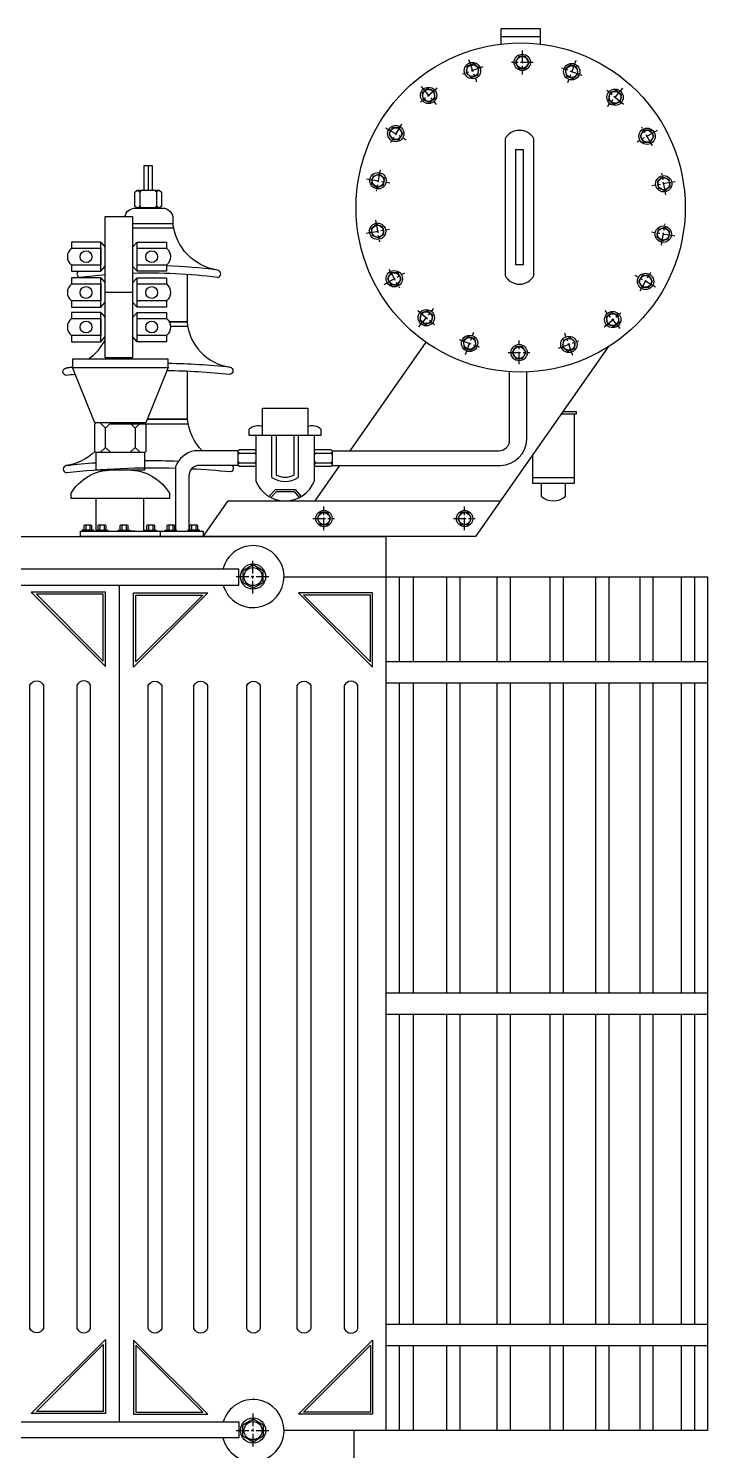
# Model space of a CAD drawing. Header units: millimetres. Extents: x 20927 to 53748, y 38421 to 54891.
# Drawn here: x 45571 to 46427, y 39321 to 41114 of the extents above; entities that cross this region are included whole.
import ezdxf

# ---------------------------------------------------------------- set-up
doc = ezdxf.new("R2010")
doc.units = ezdxf.units.MM
doc.linetypes.add('CENTERX2', pattern=[101.6, 63.5, -12.7, 12.7, -12.7])
doc.layers.add('DETAIL', color=4, linetype='Continuous')
doc.layers.add('TRANS', color=2, linetype='Continuous')

msp = doc.modelspace()

# ---------------------------------------------------------------- linework, layer by layer
at = {"layer": 'DETAIL', "color": 241, "ltscale": 0.25}
for p, q in [((46167.1, 41103.6), (46216.6, 41103.6)), ((45722.2, 40940.9), (45722.2, 40909.9)), ((45711.5, 40907.2), (45711.5, 40889.8)), ((45732.9, 40907.2), (45732.9, 40889.8)), ((45708.3, 40836.5), (45745.2, 40836.5)), ((45708.3, 40815.4), (45708.3, 40836.5)), ((45745.2, 40815.4), (45708.3, 40815.4)), ((45708.3, 40791.5), (45745.2, 40791.5)), ((45708.3, 40770.3), (45708.3, 40791.5)), ((45745.2, 40770.3), (45708.3, 40770.3)), ((45708.3, 40747.9), (45745.2, 40747.9)), ((45708.3, 40726.7), (45708.3, 40747.9)), ((45745.2, 40726.7), (45708.3, 40726.7)), ((45668.4, 40610), (45661.7, 40616.6)), ((45705.8, 40610), (45712.5, 40616.6)), ((45878.2, 40547.6), (45878.2, 40600.5)), ((45911.5, 40600.5), (45911.5, 40547.6)), ((45856.5, 40578.1), (45858, 40579.6)), ((45952.6, 40578.1), (45954.1, 40579.6)), ((45837.2, 40578.1), (45835.7, 40576.6)), ((45837.2, 40566.1), (45835.7, 40564.6)), ((45856.5, 40566.1), (45858, 40564.6)), ((45933.2, 40578.1), (45931.7, 40576.6)), ((45933.2, 40566.1), (45931.7, 40564.6)), ((45952.6, 40566.1), (45954.1, 40564.6)), ((46259.1, 40547.4), (46207, 40547.4)), ((45643.4, 40487.3), (45644.1, 40488)), ((45643.4, 40482), (45644.1, 40481.4)), ((45648.8, 40487.3), (45648.1, 40488)), ((45648.8, 40482), (45648.1, 40481.4)), ((45661.3, 40487.3), (45661.3, 40482)), ((45666.6, 40487.3), (45666.6, 40482)), ((45689.2, 40487.3), (45689.9, 40488)), ((45689.2, 40482), (45689.9, 40481.4)), ((45694.5, 40487.3), (45693.9, 40488)), ((45694.5, 40482), (45693.9, 40481.4)), ((45722.7, 40487.3), (45723.4, 40488)), ((45722.7, 40482), (45723.4, 40481.4)), ((45728, 40487.3), (45727.4, 40488)), ((45728, 40482), (45727.4, 40481.4)), ((45748.1, 40487.3), (45748.8, 40488)), ((45748.1, 40482), (45748.8, 40481.4)), ((45753.5, 40487.3), (45752.8, 40488)), ((45753.5, 40482), (45752.8, 40481.4)), ((45776.9, 40487.3), (45776.9, 40482)), ((45782.2, 40487.3), (45782.2, 40482))]:
    msp.add_line(p, q, dxfattribs=at)
at = {"layer": 'DETAIL', "color": 241, "linetype": 'CENTERX2', "ltscale": 0.25}
for p, q in [((46193.8, 41085.6), (46193.8, 41055.6)), ((46144.2, 41065.2), (46118.4, 41055.8)), ((46126, 41074.3), (46136.3, 41046.2)), ((46207.7, 41070.8), (46180.3, 41070.8)), ((46269.3, 41054.3), (46243.5, 41063.7)), ((46261.2, 41073), (46251, 41044.9)), ((46086.4, 41038.2), (46065.4, 41020.6)), ((46066.3, 41040.6), (46085.5, 41017.6)), ((46321.6, 41017.8), (46300.6, 41035.4)), ((46320.4, 41038.1), (46301.1, 41015.2)), ((46041.4, 40993.1), (46027.7, 40969.4)), ((46021.6, 40988.4), (46047.5, 40973.4)), ((46364, 40985.1), (46338.1, 40970.1)), ((46358.2, 40965.6), (46344.5, 40989.3)), ((45997.5, 40924.1), (46027, 40918.9)), ((46014.5, 40935.3), (46009.7, 40908.3)), ((46386.8, 40920.3), (46357.4, 40915.1)), ((46374.7, 40904), (46369.9, 40931)), ((46009, 40871.8), (46013.7, 40844.8)), ((46369.2, 40840.5), (46374, 40867.5)), ((45996.9, 40855.5), (46026.3, 40860.7)), ((46386.1, 40851.7), (46356.7, 40856.9)), ((46019.7, 40790.7), (46045.6, 40805.7)), ((46025.5, 40810.2), (46039.2, 40786.5)), ((46362, 40787.4), (46336.1, 40802.4)), ((46342.3, 40782.7), (46356, 40806.5)), ((46062.1, 40758), (46083.1, 40740.4)), ((46063.3, 40737.7), (46082.5, 40760.6)), ((46317.4, 40735.3), (46298.2, 40758.2)), ((46297.2, 40737.6), (46318.2, 40755.2)), ((46122.4, 40702.8), (46132.7, 40730.9)), ((46257.6, 40701.5), (46247.4, 40729.6)), ((46114.3, 40721.5), (46140.1, 40712.1)), ((46175.9, 40705), (46203.4, 40705)), ((46189.9, 40690.3), (46189.9, 40720.2)), ((46239.4, 40710.6), (46265.2, 40720)), ((45943.8, 40481.2), (45943.8, 40511.1)), ((46121.2, 40481.2), (46121.2, 40511.1)), ((45929.8, 40495.9), (45957.2, 40495.9)), ((46107.2, 40495.9), (46134.6, 40495.9)), ((45854.1, 40401.4), (45854.1, 40445.2)), ((45833.1, 40422.7), (45875.6, 40422.7)), ((45854.1, 39367.8), (45854.1, 39324)), ((45833.1, 39346.5), (45875.6, 39346.5))]:
    msp.add_line(p, q, dxfattribs=at)
at = {"layer": 'DETAIL', "ltscale": 0.25}
for p, q in [((45662.4, 40844.4), (45668.1, 40838)), ((45708.3, 40844.4), (45702.6, 40838)), ((45662.4, 40807.5), (45668.1, 40813.8)), ((45708.3, 40807.5), (45702.6, 40813.8)), ((45662.4, 40799.3), (45668.1, 40793)), ((45708.3, 40799.3), (45702.6, 40793)), ((45702.6, 40780.9), (45668.1, 40780.9)), ((45662.4, 40762.4), (45668.1, 40768.8)), ((45708.3, 40762.4), (45702.6, 40768.8)), ((45662.4, 40755.7), (45668.1, 40749.4)), ((45708.3, 40755.7), (45702.6, 40749.4)), ((45662.4, 40718.8), (45668.1, 40725.2)), ((45708.3, 40718.8), (45702.6, 40725.2)), ((45976.9, 40581.3), (46072.7, 40718)), ((45932.7, 40518.1), (45964, 40562.8)), ((45674, 40558), (45674, 40557)), ((45656.2, 40521.2), (45656.2, 40480.4)), ((45716.3, 40521.2), (45716.3, 40480.4)), ((46038.9, 40315.6), (46038.9, 40422.5)), ((46056.1, 40422.5), (46056.1, 40315.6)), ((46098.2, 40422.5), (46098.2, 40315.6)), ((46115.5, 40315.6), (46115.5, 40422.5)), ((46161.9, 40422.5), (46161.9, 40315.6)), ((46179.1, 40315.6), (46179.1, 40422.5)), ((46228.5, 40422.5), (46228.5, 40315.6)), ((46245.7, 40315.6), (46245.7, 40422.5)), ((46286.3, 40422.5), (46286.3, 40315.6)), ((46303.5, 40315.6), (46303.5, 40422.5)), ((46341.9, 40422.5), (46341.9, 40315.6)), ((46359.1, 40315.6), (46359.1, 40422.5)), ((46394.1, 40422.5), (46394.1, 40315.6)), ((46411.3, 40315.6), (46411.3, 40422.5)), ((46021.9, 40315.6), (46427.5, 40315.6)), ((46021.9, 40288.8), (46427.5, 40288.8)), ((46038.9, 39898), (46038.9, 40288.8)), ((46056.1, 40288.8), (46056.1, 39898)), ((46098.2, 40288.8), (46098.2, 39898)), ((46115.5, 39898), (46115.5, 40288.8)), ((46161.9, 40288.8), (46161.9, 39898)), ((46179.1, 39898), (46179.1, 40288.8)), ((46228.5, 40288.8), (46228.5, 39898)), ((46245.7, 39898), (46245.7, 40288.8)), ((46286.3, 40288.8), (46286.3, 39898)), ((46303.5, 39898), (46303.5, 40288.8)), ((46341.9, 40288.8), (46341.9, 39898)), ((46359.1, 39898), (46359.1, 40288.8)), ((46394.1, 40288.8), (46394.1, 39898)), ((46411.3, 39898), (46411.3, 40288.8)), ((46021.9, 39898), (46427.5, 39898)), ((46021.9, 39871.2), (46427.5, 39871.2)), ((46038.9, 39480.4), (46038.9, 39871.2)), ((46056.1, 39871.2), (46056.1, 39480.4)), ((46098.2, 39871.2), (46098.2, 39480.4)), ((46115.5, 39480.4), (46115.5, 39871.2)), ((46161.9, 39871.2), (46161.9, 39480.4)), ((46179.1, 39480.4), (46179.1, 39871.2)), ((46228.5, 39871.2), (46228.5, 39480.4)), ((46245.7, 39480.4), (46245.7, 39871.2)), ((46286.3, 39871.2), (46286.3, 39480.4)), ((46303.5, 39480.4), (46303.5, 39871.2)), ((46341.9, 39871.2), (46341.9, 39480.4)), ((46359.1, 39480.4), (46359.1, 39871.2)), ((46394.1, 39871.2), (46394.1, 39480.4)), ((46411.3, 39480.4), (46411.3, 39871.2)), ((46021.9, 39480.4), (46427.5, 39480.4)), ((46021.9, 39453.6), (46427.5, 39453.6)), ((46038.9, 39346.7), (46038.9, 39453.6)), ((46056.1, 39453.6), (46056.1, 39346.7)), ((46098.2, 39453.6), (46098.2, 39346.7)), ((46115.5, 39346.7), (46115.5, 39453.6)), ((46161.9, 39453.6), (46161.9, 39346.7)), ((46179.1, 39346.7), (46179.1, 39453.6)), ((46228.5, 39453.6), (46228.5, 39346.7)), ((46245.7, 39346.7), (46245.7, 39453.6)), ((46286.3, 39453.6), (46286.3, 39346.7)), ((46303.5, 39346.7), (46303.5, 39453.6)), ((46341.9, 39453.6), (46341.9, 39346.7)), ((46359.1, 39346.7), (46359.1, 39453.6)), ((46394.1, 39453.6), (46394.1, 39346.7)), ((46411.3, 39346.7), (46411.3, 39453.6))]:
    msp.add_line(p, q, dxfattribs=at)
at = {"layer": 'DETAIL', "color": 241, "ltscale": 0.25}
for points in [[(46167.1, 41093.9), (46167.1, 41113.6), (46216.6, 41113.6), (46216.6, 41093.9)], [(45708.8, 40909.9), (45711.5, 40907.2), (45714.2, 40909.9)], [(45735.6, 40909.9), (45732.9, 40907.2), (45730.2, 40909.9)], [(45708.8, 40887.2), (45711.5, 40889.8), (45714.2, 40887.2)], [(45735.6, 40887.2), (45732.9, 40889.8), (45730.2, 40887.2)], [(45754.4, 40861.7), (45702.6, 40861.7)], [(45750.4, 40738.2), (45772.2, 40738.2)], [(45866.4, 40600.5), (45866.4, 40635.2), (45923.4, 40635.2), (45923.4, 40600.5)], [(45668.4, 40585.6), (45668.4, 40610), (45675, 40616.6)], [(45674.4, 40615.4), (45772.7, 40615.4)], [(45699.1, 40616.6), (45705.8, 40610), (45705.8, 40585.6)], [(46259.1, 40627.9), (46259.1, 40539.9), (46207, 40539.9), (46207, 40576.2)], [(46243.2, 40627.9), (46262.2, 40627.9), (46262.2, 40630.5), (46245, 40630.5)], [(45661.7, 40579), (45668.4, 40585.6), (45675, 40579)], [(45712.5, 40579), (45705.8, 40585.6), (45699.1, 40579)], [(45858, 40562.8), (45856.5, 40561.3), (45837.2, 40561.3), (45835.7, 40562.8), (45835.7, 40581.3), (45837.2, 40582.8), (45856.5, 40582.8), (45858, 40581.3)], [(45835.7, 40579.6), (45837.2, 40578.1), (45856.5, 40578.1), (45858, 40576.6)], [(45931.7, 40581.3), (45933.2, 40582.8), (45952.6, 40582.8), (45954.1, 40581.3), (45954.1, 40562.8), (45952.6, 40561.3), (45933.2, 40561.3), (45931.7, 40562.8)], [(45931.7, 40579.6), (45933.2, 40578.1), (45952.6, 40578.1), (45954.1, 40576.6)], [(45835.7, 40567.6), (45837.2, 40566.1), (45856.5, 40566.1), (45858, 40567.6)], [(45931.7, 40567.6), (45933.2, 40566.1), (45952.6, 40566.1), (45954.1, 40567.6)], [(45874.4, 40523.8), (45882.7, 40532.7), (45907.6, 40532.7), (45915.2, 40523.7)], [(45876.3, 40522), (45883.8, 40530), (45906.4, 40530), (45913.2, 40522)], [(45642, 40481.4), (45641.3, 40482), (45641.3, 40487.3), (45642, 40488), (45650.2, 40488), (45650.9, 40487.3), (45650.9, 40482), (45650.2, 40481.4)], [(45642.8, 40488), (45643.4, 40487.3), (45643.4, 40482), (45642.8, 40481.4)], [(45649.4, 40488), (45648.8, 40487.3), (45648.8, 40482), (45649.4, 40481.4)], [(45659.8, 40481.4), (45659.2, 40482), (45659.2, 40487.3), (45659.8, 40488), (45668, 40488), (45668.7, 40487.3), (45668.7, 40482), (45668, 40481.4)], [(45660.6, 40488), (45661.3, 40487.3), (45661.9, 40488)], [(45660.6, 40481.4), (45661.3, 40482), (45661.9, 40481.4)], [(45667.3, 40488), (45666.6, 40487.3), (45665.9, 40488)], [(45667.3, 40481.4), (45666.6, 40482), (45665.9, 40481.4)], [(45687.8, 40481.4), (45687.1, 40482), (45687.1, 40487.3), (45687.8, 40488), (45696, 40488), (45696.6, 40487.3), (45696.6, 40482), (45696, 40481.4)], [(45688.5, 40488), (45689.2, 40487.3), (45689.2, 40482), (45688.5, 40481.4)], [(45695.2, 40488), (45694.5, 40487.3), (45694.5, 40482), (45695.2, 40481.4)], [(45721.3, 40481.4), (45720.6, 40482), (45720.6, 40487.3), (45721.3, 40488), (45729.5, 40488), (45730.1, 40487.3), (45730.1, 40482), (45729.5, 40481.4)], [(45722, 40488), (45722.7, 40487.3), (45722.7, 40482), (45722, 40481.4)], [(45728.7, 40488), (45728, 40487.3), (45728, 40482), (45728.7, 40481.4)], [(45746.7, 40481.4), (45746, 40482), (45746, 40487.3), (45746.7, 40488), (45754.9, 40488), (45755.6, 40487.3), (45755.6, 40482), (45754.9, 40481.4)], [(45747.5, 40488), (45748.1, 40487.3), (45748.1, 40482), (45747.5, 40481.4)], [(45754.1, 40488), (45753.5, 40487.3), (45753.5, 40482), (45754.1, 40481.4)], [(45775.5, 40481.4), (45774.8, 40482), (45774.8, 40487.3), (45775.5, 40488), (45783.7, 40488), (45784.3, 40487.3), (45784.3, 40482), (45783.7, 40481.4)], [(45776.2, 40488), (45776.9, 40487.3), (45777.6, 40488)], [(45776.2, 40481.4), (45776.9, 40482), (45777.6, 40481.4)], [(45782.9, 40488), (45782.2, 40487.3), (45781.6, 40488)], [(45782.9, 40481.4), (45782.2, 40482), (45781.6, 40481.4)]]:
    msp.add_lwpolyline(points, dxfattribs=at)
for points in [[(46124.5, 41066), (46123, 41057.5), (46129.6, 41051.9), (46137.7, 41054.9), (46139.2, 41063.4), (46132.6, 41068.9)], [(46189.4, 41078.3), (46185.1, 41070.8), (46189.4, 41063.3), (46198.1, 41063.3), (46202.4, 41070.8), (46198.1, 41078.3)], [(46254.7, 41067.6), (46248.1, 41062.1), (46249.6, 41053.5), (46257.7, 41050.6), (46264.3, 41056.2), (46262.8, 41064.7)], [(46067.6, 41032.2), (46069.1, 41023.7), (46077.2, 41020.7), (46083.9, 41026.3), (46082.4, 41034.8), (46074.2, 41037.8)], [(46312.4, 41035.3), (46304.2, 41032.3), (46302.7, 41023.8), (46309.4, 41018.3), (46317.5, 41021.2), (46319, 41029.7)], [(46025.7, 40981), (46030.1, 40973.5), (46038.7, 40973.5), (46043.1, 40981), (46038.7, 40988.5), (46030.1, 40988.5)], [(46355.5, 40985.2), (46346.9, 40985.2), (46342.5, 40977.7), (46346.9, 40970.2), (46355.5, 40970.2), (46359.8, 40977.7)], [(46003.9, 40918.6), (46010.5, 40913), (46018.7, 40916), (46020.2, 40924.5), (46013.6, 40930.1), (46005.4, 40927.1)], [(46378.9, 40923.3), (46370.8, 40926.3), (46364.2, 40920.7), (46365.7, 40912.2), (46373.8, 40909.2), (46380.4, 40914.8)], [(46004.8, 40852.5), (46012.9, 40849.5), (46019.5, 40855.1), (46018, 40863.6), (46009.9, 40866.6), (46003.3, 40861)], [(46379.7, 40857.2), (46373.1, 40862.8), (46365, 40859.8), (46363.5, 40851.3), (46370.1, 40845.7), (46378.2, 40848.7)], [(46028.2, 40790.6), (46036.8, 40790.6), (46041.1, 40798.1), (46036.8, 40805.6), (46028.2, 40805.6), (46023.8, 40798.1)], [(46357.9, 40794.8), (46353.6, 40802.3), (46344.9, 40802.3), (46340.6, 40794.8), (46344.9, 40787.3), (46353.6, 40787.3)], [(46071.3, 40740.5), (46079.4, 40743.5), (46080.9, 40752), (46074.3, 40757.6), (46066.2, 40754.6), (46064.7, 40746.1)], [(46316.1, 40743.6), (46314.6, 40752.1), (46306.4, 40755.1), (46299.8, 40749.5), (46301.3, 40741), (46309.4, 40738)], [(46129, 40708.2), (46135.6, 40713.7), (46134.1, 40722.3), (46126, 40725.2), (46119.3, 40719.7), (46120.8, 40711.1)], [(46259.2, 40709.8), (46260.7, 40718.3), (46254.1, 40723.9), (46246, 40720.9), (46244.4, 40712.4), (46251.1, 40706.9)], [(46194.2, 40697.5), (46198.6, 40705), (46194.2, 40712.5), (46185.6, 40712.5), (46181.3, 40705), (46185.6, 40697.5)], [(45948.1, 40488.4), (45952.4, 40495.9), (45948.1, 40503.4), (45939.4, 40503.4), (45935.1, 40495.9), (45939.4, 40488.4)], [(46125.5, 40488.4), (46129.8, 40495.9), (46125.5, 40503.4), (46116.8, 40503.4), (46112.5, 40495.9), (46116.8, 40488.4)], [(45854.4, 40408.1), (45867.1, 40415.4), (45867.1, 40430.1), (45854.4, 40437.4), (45841.7, 40430.1), (45841.7, 40415.4)], [(45665.6, 40400.4), (45581.2, 40400.4), (45665.6, 40316)], [(45706.6, 40399.5), (45791, 40399.5), (45706.6, 40315.1)], [(46002.5, 40399.5), (45918.1, 40399.5), (46002.5, 40315.1)], [(45665.6, 39370.5), (45581.2, 39370.5), (45665.6, 39454.9)], [(45706.6, 39369.7), (45791, 39369.7), (45706.6, 39454.1)], [(46002.5, 39369.7), (45918.1, 39369.7), (46002.5, 39454.1)], [(45854.4, 39361.1), (45867.1, 39353.8), (45867.1, 39339.2), (45854.4, 39331.8), (45841.7, 39339.2), (45841.7, 39353.8)]]:
    msp.add_lwpolyline(points, close=True, dxfattribs=at)
at = {"layer": 'DETAIL', "ltscale": 0.25}
for points in [[(46208.5, 40974.4, 0.592538), (46172.2, 40974.4), (46172.2, 40802, 0.592538), (46208.5, 40802)], [(45745.2, 40815.4), (45745.2, 40807.5), (45708.3, 40807.5), (45708.3, 40844.4), (45745.2, 40844.4), (45745.2, 40836.5, -0.489677)], [(45745.2, 40770.3), (45745.2, 40762.4), (45708.3, 40762.4), (45708.3, 40799.3), (45745.2, 40799.3), (45745.2, 40791.5, -0.489677)], [(45745.2, 40726.7), (45745.2, 40718.8), (45708.3, 40718.8), (45708.3, 40755.7), (45745.2, 40755.7), (45745.2, 40747.9, -0.489677)], [(45590.2, 40285.7), (45590.2, 39475.2, -0.644129), (45573, 39475.2), (45573, 40285.7, -0.644129)], [(45632.3, 40285.7), (45632.3, 39475.2, 0.644129), (45649.5, 39475.2), (45649.5, 40285.7, 0.644129)], [(45739.3, 40285.4), (45739.3, 39474.9, -0.644129), (45722.1, 39474.9), (45722.1, 40285.4, -0.644129)], [(45797.1, 40285.4), (45797.1, 39474.9, -0.644129), (45779.8, 39474.9), (45779.8, 40285.4, -0.644129)], [(45863.6, 40285.4), (45863.6, 39474.9, -0.644129), (45846.4, 39474.9), (45846.4, 40285.4, -0.644129)], [(45927.3, 40285.4), (45927.3, 39474.9, -0.644129), (45910.1, 39474.9), (45910.1, 40285.4, -0.644129)], [(45969.4, 40285.4), (45969.4, 39474.9, 0.644129), (45986.6, 39474.9), (45986.6, 40285.4, 0.644129)]]:
    msp.add_lwpolyline(points, format="xyb", close=True, dxfattribs=at)
for points in [[(46185.8, 40960.8), (46194.9, 40960.8), (46194.9, 40815.6), (46185.8, 40815.6)], [(45668.1, 40876.6), (45702.6, 40876.6), (45702.6, 40698.5), (45668.1, 40698.5)], [(45662.4, 40815.4), (45625.4, 40815.4), (45625.4, 40807.5), (45662.4, 40807.5), (45662.4, 40844.4), (45625.4, 40844.4), (45625.4, 40836.5), (45662.4, 40836.5)], [(45662.4, 40770.3), (45625.4, 40770.3), (45625.4, 40762.4), (45662.4, 40762.4), (45662.4, 40799.3), (45625.4, 40799.3), (45625.4, 40791.5), (45662.4, 40791.5)], [(45662.4, 40726.7), (45625.4, 40726.7), (45625.4, 40718.8), (45662.4, 40718.8), (45662.4, 40755.7), (45625.4, 40755.7), (45625.4, 40747.9), (45662.4, 40747.9)], [(45198.1, 40411.8), (45836.3, 40411.8), (45836.3, 40432.1), (45198.1, 40432.1)], [(45668.3, 40403.1), (45574.7, 40403.1), (45668.3, 40309.5)], [(45703.9, 40402.2), (45797.4, 40402.2), (45703.9, 40308.7)], [(46005.2, 40402.2), (45911.6, 40402.2), (46005.2, 40308.7)], [(45668.3, 39367.8), (45574.7, 39367.8), (45668.3, 39461.4)], [(45703.9, 39367), (45797.4, 39367), (45703.9, 39460.5)], [(46005.2, 39367), (45911.6, 39367), (46005.2, 39460.5)], [(45198.1, 39357.4), (45836.3, 39357.4), (45836.3, 39337.1), (45198.1, 39337.1)]]:
    msp.add_lwpolyline(points, close=True, dxfattribs=at)
for points in [[(45717, 40909.9), (45717, 40940.9), (45727.4, 40940.9), (45727.4, 40909.9)], [(45708.2, 40887.2), (45705.5, 40889.8), (45705.5, 40907.2), (45708.2, 40909.9), (45736.2, 40909.9), (45738.9, 40907.2), (45738.9, 40889.8), (45736.2, 40887.2)], [(45736.2, 40887.6), (45708.2, 40887.6)], [(46302.2, 40712.2), (46134.9, 40473.2), (45636.9, 40473.2), (45636.9, 40480), (45791.4, 40480), (45791.4, 40473.2), (45822.9, 40518.1), (46166.3, 40518.1)], [(45747.2, 40686.4), (45719.3, 40616.6), (45654.8, 40616.6), (45626.9, 40686.4), (45747.2, 40686.4), (45747.2, 40696.8), (45626.9, 40696.8), (45626.9, 40686.4)], [(45718, 40616.6), (45719.3, 40615.3), (45719.3, 40580.3), (45718, 40579), (45656.2, 40579), (45654.8, 40580.3), (45654.8, 40615.3), (45656.2, 40616.6)], [(45656.2, 40579), (45656.2, 40557.1), (45718, 40557.1), (45718, 40579)], [(45749.2, 40527.5), (45749.2, 40521.3), (45625, 40521.3), (45625, 40527.5)], [(45737.2, 40480), (45737.2, 40473.2)]]:
    msp.add_lwpolyline(points, dxfattribs=at)
for points in [[(45692.9, 40876.6, -0.354737), (45705.9, 40887.2), (45740.1, 40887.2, -0.414214), (45753.5, 40873.8), (45753.5, 40867.4)], [(45771.3, 40803.5), (45771.3, 40744), (45748.6, 40744), (45771.3, 40744, 0.351357), (45825.2, 40686.8, -0.821628), (45825.2, 40677.5, 0.02046), (45745.5, 40682.2)], [(45618.5, 40676.3, -0.821628), (45618.5, 40685.6, 0.032484), (45626.9, 40687.4)], [(45654.9, 40580.2, -0.153936), (45619, 40562.7, 0.821628), (45619, 40553.4)], [(45828, 40562.8, -0.620069), (45825.7, 40554.6, 0.012555), (45776.9, 40558.3)], [(45624.6, 40527, -0.26809), (45676.7, 40557.1)], [(45697.4, 40557.1, -0.26809), (45749.5, 40527)]]:
    msp.add_lwpolyline(points, format="xyb", dxfattribs=at)
at = {"layer": 'DETAIL', "color": 241, "ltscale": 0.25}
for points in [[(45809.8, 40799.7, 0.821628), (45809.8, 40809, -0.340644), (45753.5, 40867.4), (45702.6, 40867.4)], [(45790.4, 40581.3, -0.180613), (45771.8, 40621.1), (45721.1, 40621.1), (45771.8, 40621.1), (45771.8, 40680.7)], [(45954.1, 40562.8), (46166.4, 40562.8, 0.390891), (46199.7, 40595.7), (46199.7, 40680.3)], [(45954.1, 40581.3), (46164.5, 40581.3, 0.414214), (46177.8, 40594.7), (46177.8, 40680.3)], [(45923.4, 40612, -0.302605), (45940.1, 40608.6), (45940.1, 40600.5), (45849.6, 40600.5), (45849.6, 40608.6, -0.302605), (45866.4, 40612)], [(45858, 40600.5), (45858, 40543.6, 0.694969), (45931.7, 40543.6), (45931.7, 40600.5)], [(45883.6, 40600.5), (45883.6, 40550.7, 0.237484), (45906.2, 40550.7), (45906.2, 40600.5)], [(45835.7, 40581.3), (45780.2, 40581.3, 0.252714), (45756.6, 40561.3), (45756.6, 40481.4)], [(45835.7, 40562.8), (45786.9, 40562.8, 0.414214), (45773.5, 40549.5), (45773.5, 40481.4)], [(46217.6, 40539.9), (46217.6, 40524.1, 0.381748), (46248.5, 40524.1), (46248.5, 40539.9)], [(45705.5, 40480), (45685.2, 40480, -1.027334), (45685.2, 40481.4), (45698.5, 40481.4, -1.027334), (45698.5, 40480)], [(45718.7, 40480, -1.027334), (45718.7, 40481.4), (45732, 40481.4, -1.027334), (45732, 40480), (45716.4, 40480)]]:
    msp.add_lwpolyline(points, format="xyb", dxfattribs=at)
for points in [[(45652.8, 40481.4), (45639.4, 40481.4, 1.027334), (45639.4, 40480), (45652.8, 40480, 1.027334)], [(45670.6, 40480), (45657.2, 40480, -1.027334), (45657.2, 40481.4), (45670.6, 40481.4, -1.027334)], [(45744.1, 40481.4), (45757.5, 40481.4, -1.027334), (45757.5, 40480), (45744.1, 40480, -1.027334)], [(45772.9, 40481.4, 1.027334), (45772.9, 40480), (45786.2, 40480, 1.027334), (45786.2, 40481.4)]]:
    msp.add_lwpolyline(points, format="xyb", close=True, dxfattribs=at)
at = {"layer": 'DETAIL', "ltscale": 0.25}
msp.add_circle((46191.8, 40887.9), 207.5, dxfattribs=at)
at = {"layer": 'DETAIL', "color": 241, "ltscale": 0.25}
for centre, radius in [((46193.8, 41070.8), 10.3), ((46131.1, 41060.4), 10.3), ((46131.1, 41060.4), 7.49), ((46193.8, 41070.8), 7.49), ((46256.2, 41059.1), 10.3), ((46256.2, 41059.1), 7.49), ((46075.7, 41029.2), 10.3), ((46075.7, 41029.2), 7.49), ((46310.9, 41026.8), 10.3), ((46310.9, 41026.8), 7.49), ((46034.4, 40981), 10.3), ((46034.4, 40981), 7.49), ((46351.2, 40977.7), 10.3), ((46351.2, 40977.7), 7.49), ((46012.1, 40921.6), 10.3), ((46012.1, 40921.6), 7.49), ((46372.3, 40917.8), 10.3), ((46372.3, 40917.8), 7.49), ((46011.4, 40858), 10.3), ((46011.4, 40858), 7.49), ((46371.6, 40854.3), 10.3), ((46371.6, 40854.3), 7.49), ((45643.9, 40825.9), 7.46), ((45726.7, 40825.9), 7.46), ((46032.5, 40798.1), 10.3), ((46032.5, 40798.1), 7.49), ((46349.3, 40794.8), 10.3), ((46349.3, 40794.8), 7.49), ((45643.9, 40780.8), 7.46), ((45726.7, 40780.8), 7.46), ((46072.8, 40749), 10.3), ((45643.9, 40737.2), 7.46), ((45726.7, 40737.2), 7.46), ((46072.8, 40749), 7.49), ((46307.9, 40746.6), 10.3), ((46307.9, 40746.6), 7.49), ((46127.5, 40716.7), 10.3), ((46127.5, 40716.7), 7.49), ((46252.6, 40715.4), 10.3), ((46252.6, 40715.4), 7.49), ((46189.9, 40705), 10.3), ((46189.9, 40705), 7.49), ((45943.8, 40495.9), 10.3), ((45943.8, 40495.9), 7.49), ((46121.2, 40495.9), 10.3), ((46121.2, 40495.9), 7.49), ((45854.4, 40422.7), 15.9), ((45854.4, 40422.7), 11.4), ((45854.4, 39346.5), 15.9), ((45854.4, 39346.5), 11.4)]:
    msp.add_circle(centre, radius, dxfattribs=at)
for centre, radius, start, end in [((45633.7, 40825.9), 13.4, 127.8201, 232.1799), ((45723, 40126.9), 687.7, 94.582, 94.6991), ((45723, 40126.9), 687.7, 82.7541, 88.1485), ((45633.7, 40780.9), 13.4, 127.8201, 232.1799), ((45633.7, 40737.3), 13.4, 127.8201, 232.1799), ((45727.5, 39715.8), 975.7, 95.9019, 96.4129), ((45727.5, 39715.8), 975.7, 84.2493, 88.8397), ((45728, 39592.8), 975.7, 94.2201, 96.4129), ((45728, 39592.8), 975.7, 88.1088, 90.5864), ((45894.9, 40573.1), 30.4, 236.8889, 303.1111), ((45854.4, 40422.7), 39.1, 196.2489, 166.1231), ((45854.4, 39346.5), 39.1, 193.8769, 163.7511)]:
    msp.add_arc(centre, radius, start, end, dxfattribs=at)
at = {"layer": 'DETAIL', "ltscale": 0.25}
for centre, radius, start, end in [((45637.2, 40804.4), 4.76, 139.4542, 258.8149), ((45723, 40117.5), 687.7, 94.582, 97.2459), ((45723, 40117.5), 687.7, 82.7541, 91.7021), ((45608.8, 40751.3), 66.4, 304.8528, 333.2918), ((45727.5, 39706.6), 975.7, 95.7062, 96.4129), ((45609.2, 40628.4), 66.4, 348.6645, 349.7543), ((45728, 39583.8), 975.7, 88.3163, 96.4129)]:
    msp.add_arc(centre, radius, start, end, dxfattribs=at)
at = {"layer": 'TRANS', "ltscale": 0.25}
msp.add_line((45685.6, 40411.8), (45685.6, 39357.4), dxfattribs=at)
for points in [[(45013, 39346.7), (45013, 40473.2), (46021.9, 40473.2), (46021.9, 39346.7)], [(45893.5, 40422.5), (46427.5, 40422.5), (46427.5, 39346.7), (45893.5, 39346.7)]]:
    msp.add_lwpolyline(points, dxfattribs=at)
at = {"layer": 'TRANS'}
msp.add_lwpolyline([(45053.1, 39346.7), (45053.1, 39130.5), (45981.8, 39130.5), (45981.8, 39346.7)], dxfattribs=at)

doc.saveas('drawing.dxf')
